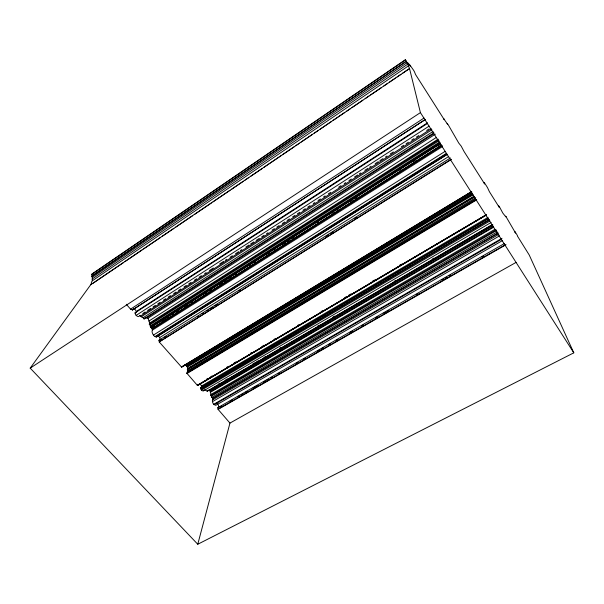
<?xml version="1.0" encoding="UTF-8"?>
<svg xmlns="http://www.w3.org/2000/svg" width="604" height="604" viewBox="0 0 604 604"><rect width="100%" height="100%" fill="white"/><g stroke="black" fill="none" stroke-linecap="round" stroke-linejoin="round"><path stroke-width="0.91" d="M506.024 216.662L515.552 233.069C512.758 228.01 518.557 236.964 517.439 236.066L529.232 255.016L573.8 352.827L197.765 544.249L30.2 368.13L90.728 284.718A0.778 0.393 53.3 0 1 91.234 284.469A11.461 5.73 53.8 0 1 92.435 280.724A2.718 1.351 53.4 0 1 92.269 278.965L92.306 277.251L91.619 276.466L92.163 275.726L406.16 61.359L405.329 59.751L92.11 273.899L91.733 274.405L92.163 275.726M441.977 145.632L152.344 328.719A1.034 0.498 56.8 0 0 151.695 328.599L150.841 327.323L440.543 143.412M484.589 183.027L486.854 186.553A7.701 0.408 59 0 0 487.662 187.957L489.414 191.717L499.123 207.149L498.459 205.571L499.757 207.383L502.845 213.114L505.79 216.844L505.601 216.255M492.585 225.315L209.679 390.448L210.351 391.679A0.914 0.423 60.2 0 1 210.32 392.336A4.092 1.895 60.2 0 1 210.924 394.472A4.137 1.918 60.2 0 1 210.819 395.56L211.392 396.088A1.502 0.695 60.4 0 1 211.74 397.402A1.789 0.831 60.5 0 1 212.646 398.255L212.563 398.625L498.172 233.242M197.765 544.249L229.958 423.087L516.073 262.4M229.958 423.087L218.104 409.391L217.772 407.723L504.34 243.571M204.394 389.761A5.262 2.461 59.9 0 1 201.358 390.214L201.155 388.674L489.172 219.494M201.155 388.674L200.498 387.662A2.28 1.065 59.8 0 0 201.411 386.077L488.123 217.319M475.726 197.704L187.784 370.652A2.084 0.982 59 0 1 187.278 371.958L186.81 373.166L197.304 385.292L197.576 384.537L198.112 385.156L486.341 214.918M451.173 159.26L159.192 341.909L181.487 367.013L471.565 191.604M441.871 145.564L152.132 329.112A1.85 0.891 56.7 0 1 152.495 330.071A4.53 2.174 57 0 0 153.431 335.099A2.575 1.238 57 0 0 155.107 336.534L156.33 336.941M209.89 390.818L492.819 225.677M91.733 274.405L405.39 60M91.619 276.466L406.16 61.359M92.306 277.251L406.892 62.756L406.243 61.721M92.269 278.965L407.632 64.228L406.892 62.756M92.435 280.724L408.485 65.844L407.632 64.228M90.728 284.718L409.61 68.494A13.409 0.778 58.4 0 1 408.485 65.844M92.797 283.404L123.231 262.763M124.786 261.706L141.955 250.056M143.518 248.999L160.687 237.357M162.242 236.292L173.952 228.357M175.507 227.3L192.676 215.651M194.239 214.594L211.408 202.952M212.97 201.887L230.132 190.245M231.694 189.188L243.397 181.245M244.96 180.188L248.863 177.538M250.426 176.481L262.128 168.539M263.691 167.482L280.86 155.84M282.415 154.775L294.125 146.84M295.681 145.783L299.584 143.133M301.147 142.076L312.072 134.662M314.412 133.076L318.316 130.426M319.871 129.369L331.581 121.427M333.136 120.37L344.846 112.435M346.402 111.37L350.305 108.728M351.868 107.671L362.793 100.256M365.133 98.671L369.036 96.021M370.599 94.964L381.517 87.55M383.865 85.964L387.76 83.314M389.323 82.257L395.567 78.022M397.13 76.965L401.026 74.322M402.589 73.258L408.832 69.022M30.2 368.13L420.414 112.623L409.504 68.471M126.289 304.28L130.577 309.15L424.053 118.029M425.178 119.652L132.48 309.95L425.133 119.562M136.323 312.562A2.393 1.155 55.7 0 0 136.24 311.543L427.473 122.823M139.577 315.56A4.13 1.993 55.8 0 1 136.149 315.379A3.118 1.51 55.8 0 1 135.017 312.88L427.564 123.39M136.149 315.379L429.134 126.1M142.748 313.514L145.134 311.981M147.512 310.448L150.683 308.402M153.061 306.87L155.439 305.337M157.818 303.797L160.196 302.264M163.367 300.218L165.753 298.686M168.131 297.153L170.509 295.62M173.68 293.574L176.058 292.042M178.437 290.509L180.815 288.969M183.993 286.923L186.372 285.39M188.75 283.857L191.128 282.325M194.299 280.279L196.678 278.746M199.056 277.213L201.442 275.673M204.613 273.635L206.198 272.608M209.369 270.562L213.333 268.002M219.675 263.918L223.646 261.358M225.232 260.339L226.817 259.312M229.988 257.266L232.366 255.734M235.537 253.688L238.708 251.642M240.301 250.622L241.887 249.595M245.851 247.044L249.022 244.998M250.607 243.971L253.778 241.925M256.156 240.392L259.335 238.346M261.713 236.813L264.091 235.281M266.47 233.748L268.055 232.721M272.019 230.169L274.397 228.629M276.775 227.096L279.161 225.564M282.332 223.518L284.711 221.985M287.089 220.452L289.467 218.92M292.638 216.874L295.016 215.334M297.402 213.801L299.78 212.268M302.951 210.222L305.33 208.69M307.708 207.157L310.086 205.624M313.257 203.578L314.843 202.551M318.021 200.505L320.399 198.973M323.57 196.927L325.156 195.907M328.327 193.861L330.705 192.329M338.64 187.21L341.018 185.677M344.189 183.631L345.775 182.612M348.946 180.566L351.324 179.033M354.503 176.987L357.674 174.941M359.259 173.914L360.845 172.895M364.808 170.336L367.979 168.29M369.565 167.27L371.15 166.251M375.122 163.692L378.293 161.645M379.878 160.626L383.049 158.58M385.428 157.04L387.013 156.021M390.184 153.975L393.363 151.929M401.29 146.817L403.668 145.285M406.047 143.752L408.425 142.212M411.603 140.166L413.982 138.633M416.36 137.1L418.738 135.568M426.666 130.456L429.051 128.916M139.788 315.356A0.8 0.385 56 0 1 140.551 316.02L431.264 128.743M140.551 316.02A1.117 0.544 56 0 0 141.238 316.813L431.905 129.754M141.238 316.813A8.131 3.941 56.3 0 1 143.14 317.719L433.106 131.438M143.14 317.719A2.778 1.329 56.2 0 0 143.933 318.844L433.936 132.782M145.285 318.014A7.006 3.345 55.9 0 0 146.598 317.87L433.808 133.718M146.598 317.87A2.288 1.095 56.3 0 1 147.897 318.285L435.318 134.179M150.841 327.323L151.302 327.64L150.192 326.039A1.57 0.755 56.5 0 0 149.898 324.741A0.846 0.408 56.5 0 0 149.263 324.152A4.319 2.069 56.3 0 0 149.482 323.14A4.273 2.046 56.3 0 0 148.946 321.026L436.194 137.546M149.482 323.14L438.119 139.139M149.263 324.152L438.489 139.909M149.898 324.741L439.017 140.709M150.192 326.039L439.704 141.985M150.773 326.485L440.15 142.642M150.751 327.511L440.58 143.533M152.102 327.134L153.688 326.13M161.645 321.079L164.031 319.561M166.417 318.051L168.803 316.534M171.989 314.518L173.582 313.506M176.761 311.49L178.354 310.479M184.718 306.439L187.897 304.424M191.083 302.4L192.676 301.388M204.605 293.823L206.991 292.306M209.377 290.788L211.762 289.278M219.72 284.227L222.106 282.717M224.492 281.2L226.877 279.69M229.271 278.172L231.657 276.655M234.835 274.639L236.428 273.627M249.158 265.556L250.751 264.544M253.929 262.521L255.522 261.517M267.451 253.944L269.837 252.427M273.816 249.905L275.409 248.893M282.566 244.348L284.952 242.838M287.345 241.321L289.731 239.811M292.117 238.293L294.503 236.783M316.775 222.642L318.368 221.638M331.89 213.053L333.483 212.042M336.662 210.026L338.255 209.014M350.192 201.442L352.577 199.932M354.963 198.414L357.349 196.904M399.516 170.147L401.101 169.135M413.038 161.57L415.424 160.052M437.696 145.919L440.082 144.401M151.695 328.599L441.464 144.915M152.344 328.719L441.803 145.315M152.495 330.071L442.445 146.576M153.431 335.099L445.08 151.385M155.107 336.534L446.431 153.356M155.711 336.647L446.711 153.793M157.131 336.443L447.073 154.352M156.202 337.213L447.164 154.511M159.599 337.651L448.742 156.481M159.365 341.532L158.928 340.279L450.441 157.954M161.298 339.463L159.698 340.46L158.928 340.279M164.499 337.462L166.1 336.458M197.289 316.964L198.89 315.96M202.091 313.967L203.684 312.963M206.885 310.962L208.486 309.965M210.086 308.961L212.487 307.466M214.888 305.964L217.281 304.461M238.882 290.969L240.475 289.965M326.054 236.474L328.455 234.971M330.856 233.476L333.257 231.974M354.85 218.474L356.451 217.478M159.192 341.909L451.256 159.516M208.063 390.252A2.227 1.034 60.2 0 1 208.727 390.486A0.921 0.423 60.2 0 1 209.029 390.146L491.346 225.194M181.487 367.013L471.588 191.664M181.517 366.93A0.868 0.415 58.8 0 1 182.144 366.983L471.822 191.944M185.088 364.612A1.049 0.491 58.8 0 1 185.481 365.065A1.276 0.604 58.8 0 1 186.123 365.322L471.875 192.767M186.123 365.322A0.823 0.385 58.8 0 1 186.583 366.054L472.388 193.62M186.583 366.054A1.291 0.612 58.9 0 1 187.157 366.341L472.758 194.118M187.784 370.652A1.986 0.936 59 0 0 187.331 369.61L187.482 369.082A0.936 0.438 58.9 0 0 187.806 368.402A6.682 3.118 59 0 1 187.278 367.073L473.128 194.82M187.806 368.402L473.921 196.224M187.534 369.089L474.14 196.7M187.331 369.61L474.283 197.078M187.278 371.958L475.303 199.116M186.81 373.166L476.473 199.479M187.066 373.468L476.715 199.856M206.508 379.259L208.131 378.3M210.569 376.858L212.193 375.899M226.81 367.27L228.433 366.311M234.118 362.951L235.741 361.992M250.366 353.355L251.989 352.396M261.736 346.643L264.167 345.201M273.914 339.448L275.537 338.489M297.47 325.541L299.093 324.582M321.018 311.634L322.649 310.675M344.574 297.719L346.198 296.76M348.636 295.326L351.075 293.884M372.185 281.411L374.623 279.977M399.803 265.111L401.426 264.144M197.304 385.292L486.144 214.813M198.172 384.974L485.48 215.311M198.112 385.156L486.394 215.054M200.498 387.662L488.462 218.323M200.437 387.844L488.545 218.437M200.89 389.437L489.429 220.045M201.358 390.214L489.972 220.943M203.714 390.758L491.135 222.461M218.384 384.144L220.007 383.193M225.707 379.863L227.331 378.912M252.555 364.167L254.994 362.74M256.625 361.788L258.248 360.837M263.948 357.508L265.571 356.556M279.403 348.47L281.034 347.519M317.644 326.122L319.267 325.171M333.098 317.085L334.729 316.134M394.125 281.411L395.748 280.46M432.366 259.063L433.989 258.112M205.156 389.859L207.225 391.279L492.773 224.454M210.351 391.679L493.385 226.636M210.32 392.336L493.657 227.21M210.924 394.472L494.88 229.346M210.864 395.575L496.118 229.799M211.392 396.088L496.586 230.509M211.74 397.402L497.311 231.83M212.646 398.255L498.058 232.97M502.483 240.573L215.726 405.352L213.703 404.295A3.133 1.45 60.7 0 1 212.457 401.645A3.888 1.797 60.7 0 1 212.782 399.735L498.798 234.329M212.457 401.645L499.531 235.877M213.703 404.295L502.022 238.301M214.073 404.733L501.554 239.312M220.203 406.885L221.842 405.948M230.018 401.275L232.472 399.871M238.195 396.594L239.826 395.658M241.464 394.722L243.095 393.785M245.549 392.381L247.187 391.445M252.91 388.168L257.817 385.36M263.54 382.083L265.171 381.147M266.809 380.21L268.44 379.274M270.894 377.87L272.532 376.934M278.255 373.657L279.886 372.721M296.239 363.359L297.878 362.423M303.601 359.146L305.231 358.21M317.5 351.188L319.946 349.784M321.585 348.848L323.223 347.912M328.946 344.635L330.577 343.699M336.3 340.422L337.938 339.486M350.199 332.464L352.653 331.06M361.645 325.911L363.283 324.975M375.545 317.953L377.998 316.549M383.721 313.272L385.352 312.336M386.99 311.4L388.629 310.464M416.42 294.548L418.059 293.612M441.766 280.037L443.404 279.101M445.035 278.165L446.673 277.228M449.127 275.824L450.758 274.888M481.826 257.1L483.464 256.164M218.233 408.976L505.118 244.862M218.104 409.391L506.061 244.711M209.059 390.124L209.641 390.524M217.772 407.723L218.572 407.821M130.577 309.15L132.48 309.95M410.003 65.164L413.627 70.306A8.275 0.461 58.5 0 0 414.435 71.717L415.544 74.519L444.272 119.72L444.083 119.109M505.616 216.262L505.993 216.64M484.612 183.254L484.098 182.778L484.619 183.82M410.244 65.912L409.467 64.862M444.091 119.101L445.367 121.087A9.438 0.528 58.7 0 1 446.575 122.786L447.67 124.477L447.171 123.488A8.109 0.445 58.7 0 0 448.085 124.56L458.753 143.065L461.214 146.16L464.061 151.521L484.536 183.775M484.431 183.412L484.604 183.782M405.329 59.751L408.817 65.217L408.296 63.126L409.436 64.839M420.414 112.623L573.8 352.827M410.003 65.217L410.327 65.919M217.062 403.578A2.68 1.238 60.8 0 1 218.776 407.436M212.532 398.617A0.853 0.393 60.5 0 1 212.782 399.735M207.225 391.279A4.734 2.189 60.3 0 1 207.61 390.486M200.022 383.804A2.929 1.374 59.8 0 1 201.411 386.077M198.142 384.891A2.189 1.027 59.8 0 1 197.953 384.318M187.157 366.341A1.299 0.612 58.9 0 1 187.278 367.073M157.923 335.59A3.103 1.495 57.2 0 1 159.796 338.089A3.103 1.495 57.2 0 1 159.826 340.354M152.465 329.014A1.095 0.521 56.7 0 1 152.132 329.112M147.897 318.285A3.881 1.857 56.3 0 1 148.946 321.026M144.643 318.18A1.321 0.634 56.1 0 1 143.933 318.844M135.673 313.091A2.393 1.155 55.7 0 1 135.017 312.88M133.658 308.342A3.08 1.487 55.6 0 1 136.24 311.543M132.442 309.867A2.303 1.117 55.6 0 1 132.344 309.573"/></g></svg>
